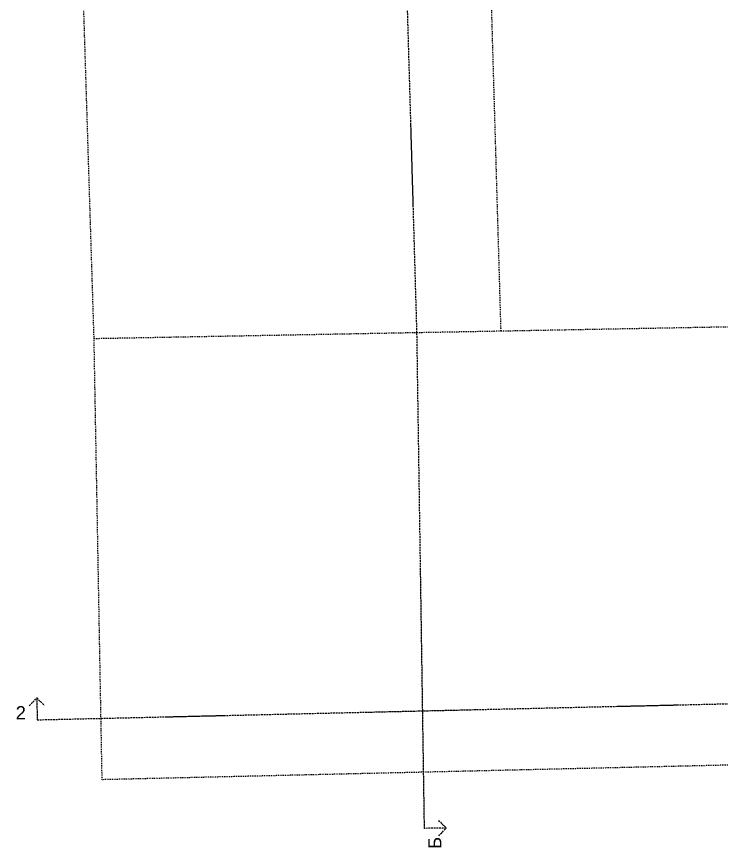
# Model space of a CAD drawing. Header units: inches. Extents: x -72385 to 39588, y -6525 to 66685.
# Drawn here: x -41878 to -40265, y 26668 to 28568 of the extents above; entities that cross this region are included whole.
import ezdxf

# ---------------------------------------------------------------- set-up
doc = ezdxf.new("R2010")
doc.units = ezdxf.units.IN
doc.header["$MEASUREMENT"] = 0
doc.linetypes.add('DashDot', pattern=[0.6, 0.4, -0.1, 0, -0.1])
doc.linetypes.add('Hidden', pattern=[0.4, 0.2, -0.2])
doc.layers.add('Линия на разрез', color=252, linetype='DashDot', lineweight=25)
doc.layers.add('Пунктир', color=253, linetype='Hidden', lineweight=25)
doc.styles.add('Arial Regular', font='arial.ttf')

msp = doc.modelspace()

# ---------------------------------------------------------------- linework, layer by layer
at = {"layer": 'Линия на разрез', "ltscale": 10}
for p, q in [((-40962, 27845.8), (-40999.9, 29148.3)), ((-40944.8, 26711.3), (-40962, 27845.8)), ((-41831, 26959.6), (-37554.1, 27059.2)), ((-41849.4, 26991.5), (-41832.2, 27009.6)), ((-41832.2, 27009.6), (-41814.1, 26992.3)), ((-41832.2, 27009.6), (-41831, 26959.6)), ((-40912.7, 26729.5), (-40894.8, 26712.1)), ((-40894.8, 26712.1), (-40944.8, 26711.3)), ((-40912.2, 26694.2), (-40894.8, 26712.1))]:
    msp.add_line(p, q, dxfattribs=at)
at = {"layer": 'Пунктир', "ltscale": 10}
for p, q in [((-40769.5, 27849.4), (-40807.3, 29145.8)), ((-41700.9, 27832.1), (-41738.3, 29027.7))]:
    msp.add_line(p, q, dxfattribs=at)
msp.add_lwpolyline([(-39730.4, 26868), (-41682.5, 26822.6), (-41700.9, 27832.1), (-39739.7, 27868.5)], dxfattribs=at)

# ---------------------------------------------------------------- texts
at = {"layer": 'Линия на разрез', "ltscale": 10, "insert": (-41880.3, 26990.8), "char_height": 30, "width": 270.734, "attachment_point": 1, "style": 'Arial Regular'}
msp.add_mtext('2', dxfattribs=at)
at = {"layer": 'Линия на разрез', "ltscale": 10, "insert": (-40936.3, 26664.3), "char_height": 30, "width": 270.734, "attachment_point": 1, "rotation": 90, "style": 'Arial Regular'}
msp.add_mtext('Б', dxfattribs=at)

doc.saveas('drawing.dxf')
